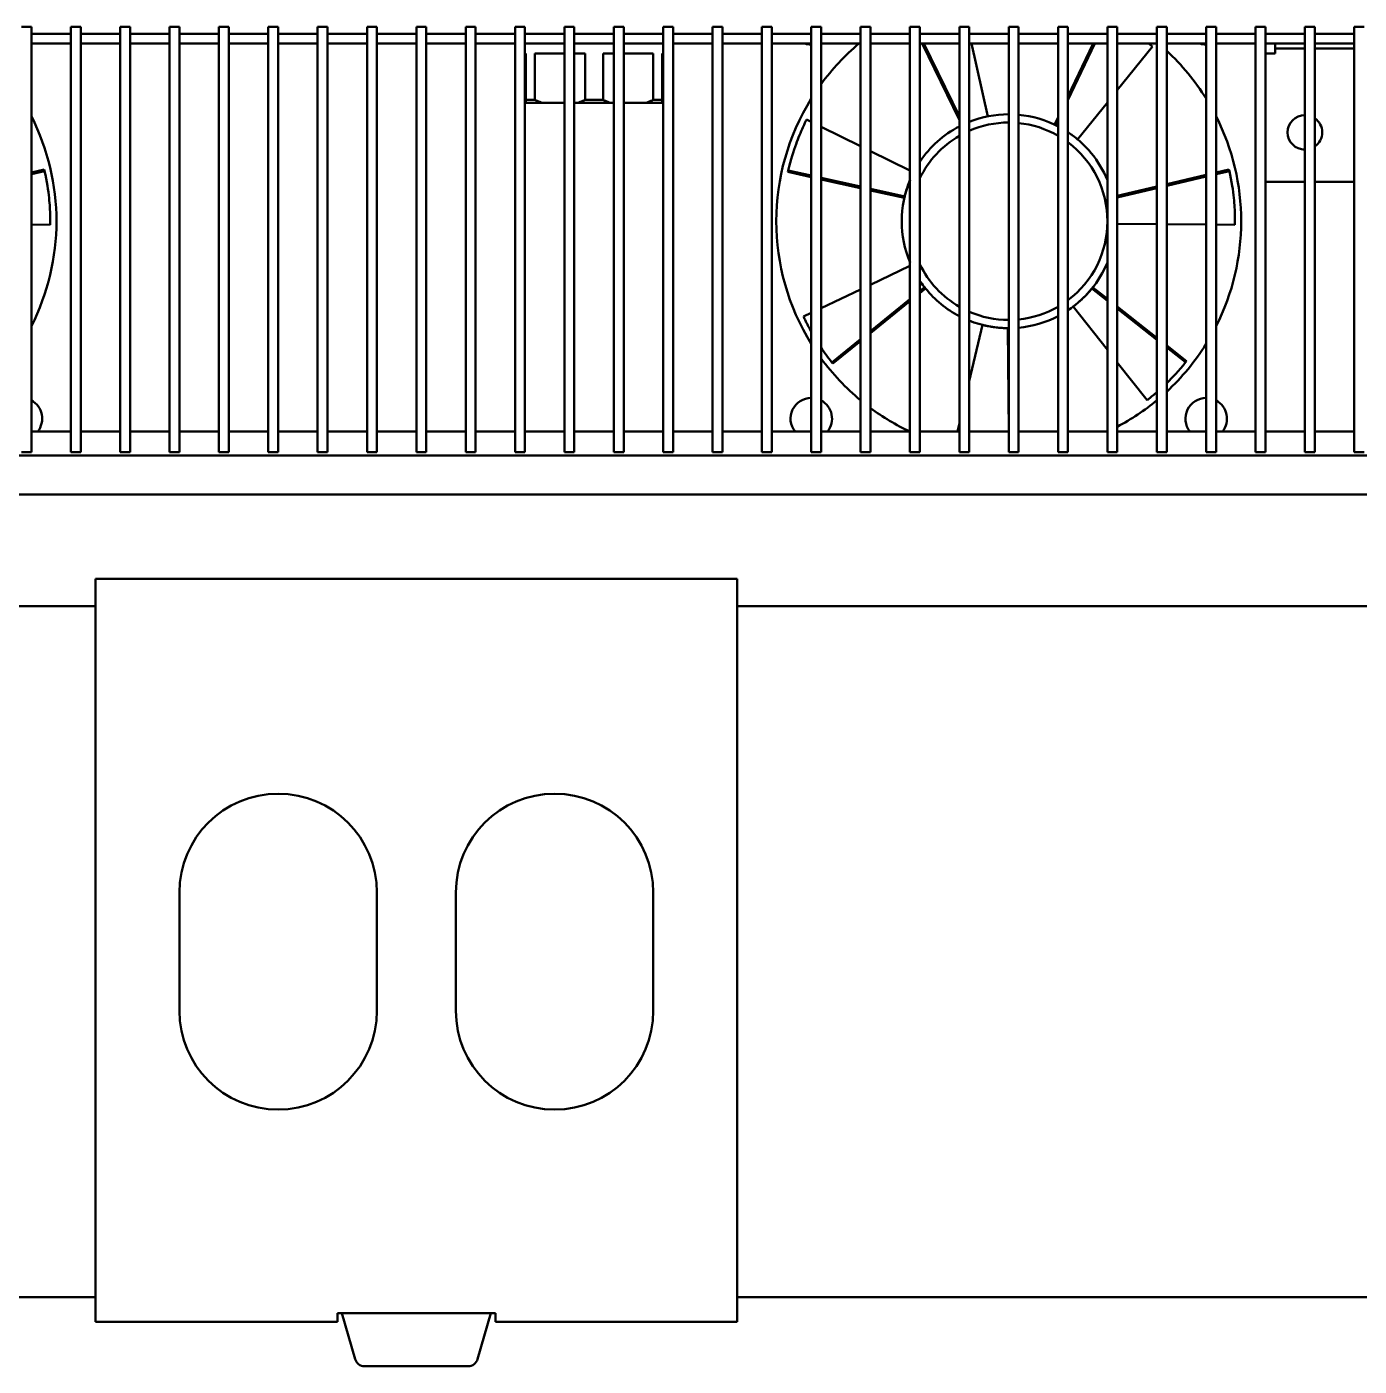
# Model space of a CAD drawing. Header units: millimetres. Extents: x 100 to 5488, y 100 to 4218.
# Drawn here: x 2049.6 to 2184.5, y 1412.2 to 1547.9 of the extents above; entities that cross this region are included whole.
import ezdxf

# ---------------------------------------------------------------- set-up
doc = ezdxf.new("R2010")
doc.units = ezdxf.units.MM
doc.header["$LTSCALE"] = 20
doc.layers.add('Visible (ANSI)', color=7, linetype='Continuous', lineweight=50)

msp = doc.modelspace()

# ---------------------------------------------------------------- linework, layer by layer
at = {"layer": 'Visible (ANSI)'}
for p, q in [((2049.033, 1547.867), (2050.033, 1547.867)), ((2050.033, 1547.867), (2050.033, 1547.633)), ((2050.033, 1510.379), (2050.033, 1547.633)), ((2054.033, 1547.167), (2050.033, 1547.167)), ((2054.033, 1547.633), (2054.033, 1547.867)), ((2054.033, 1547.867), (2055.033, 1547.867)), ((2054.033, 1547.633), (2054.033, 1510.379)), ((2055.033, 1547.867), (2055.033, 1547.633)), ((2055.033, 1510.379), (2055.033, 1547.633)), ((2059.033, 1547.167), (2055.033, 1547.167)), ((2059.033, 1547.633), (2059.033, 1547.867)), ((2059.033, 1547.867), (2060.033, 1547.867)), ((2059.033, 1547.633), (2059.033, 1510.379)), ((2060.033, 1547.867), (2060.033, 1547.633)), ((2060.033, 1510.379), (2060.033, 1547.633)), ((2064.033, 1547.167), (2060.033, 1547.167)), ((2064.033, 1547.633), (2064.033, 1547.867)), ((2064.033, 1547.867), (2065.033, 1547.867)), ((2064.033, 1547.633), (2064.033, 1510.379)), ((2065.033, 1547.867), (2065.033, 1547.633)), ((2065.033, 1510.379), (2065.033, 1547.633)), ((2069.033, 1547.167), (2065.033, 1547.167)), ((2069.033, 1547.633), (2069.033, 1547.867)), ((2069.033, 1547.867), (2070.033, 1547.867)), ((2069.033, 1547.633), (2069.033, 1510.379)), ((2070.033, 1547.867), (2070.033, 1547.633)), ((2070.033, 1510.379), (2070.033, 1547.633)), ((2074.033, 1547.167), (2070.033, 1547.167)), ((2074.033, 1547.633), (2074.033, 1547.867)), ((2074.033, 1547.867), (2075.033, 1547.867)), ((2074.033, 1547.633), (2074.033, 1510.379)), ((2075.033, 1547.867), (2075.033, 1547.633)), ((2075.033, 1510.379), (2075.033, 1547.633)), ((2079.033, 1547.167), (2075.033, 1547.167)), ((2079.033, 1547.633), (2079.033, 1547.867)), ((2079.033, 1547.867), (2080.033, 1547.867)), ((2079.033, 1547.633), (2079.033, 1510.379)), ((2080.033, 1547.867), (2080.033, 1547.633)), ((2080.033, 1510.379), (2080.033, 1547.633)), ((2084.033, 1547.167), (2080.033, 1547.167)), ((2084.033, 1547.633), (2084.033, 1547.867)), ((2084.033, 1547.867), (2085.033, 1547.867)), ((2084.033, 1547.633), (2084.033, 1510.379)), ((2085.033, 1547.867), (2085.033, 1547.633)), ((2085.033, 1510.379), (2085.033, 1547.633)), ((2089.033, 1547.167), (2085.033, 1547.167)), ((2089.033, 1547.633), (2089.033, 1547.867)), ((2089.033, 1547.867), (2090.033, 1547.867)), ((2089.033, 1547.633), (2089.033, 1510.379)), ((2090.033, 1547.867), (2090.033, 1547.633)), ((2090.033, 1510.379), (2090.033, 1547.633)), ((2094.033, 1547.167), (2090.033, 1547.167)), ((2094.033, 1547.633), (2094.033, 1547.867)), ((2094.033, 1547.867), (2095.033, 1547.867)), ((2094.033, 1547.633), (2094.033, 1510.379)), ((2095.033, 1547.867), (2095.033, 1547.633)), ((2095.033, 1510.379), (2095.033, 1547.633)), ((2099.033, 1547.167), (2095.033, 1547.167)), ((2099.033, 1547.633), (2099.033, 1547.867)), ((2099.033, 1547.867), (2100.033, 1547.867)), ((2099.033, 1547.633), (2099.033, 1510.379)), ((2100.033, 1547.867), (2100.033, 1547.633)), ((2100.033, 1510.379), (2100.033, 1547.633)), ((2104.033, 1547.167), (2100.033, 1547.167)), ((2104.033, 1547.633), (2104.033, 1547.867)), ((2104.033, 1547.867), (2105.033, 1547.867)), ((2104.033, 1547.633), (2104.033, 1510.379)), ((2105.033, 1547.867), (2105.033, 1547.633)), ((2105.033, 1510.379), (2105.033, 1547.633)), ((2109.033, 1547.167), (2105.033, 1547.167)), ((2109.033, 1547.633), (2109.033, 1547.867)), ((2109.033, 1547.867), (2110.033, 1547.867)), ((2109.033, 1547.633), (2109.033, 1510.379)), ((2110.033, 1547.867), (2110.033, 1547.633)), ((2110.033, 1510.379), (2110.033, 1547.633)), ((2114.033, 1547.167), (2110.033, 1547.167)), ((2114.033, 1547.633), (2114.033, 1547.867)), ((2114.033, 1547.867), (2115.033, 1547.867)), ((2114.033, 1547.633), (2114.033, 1510.379)), ((2115.033, 1547.867), (2115.033, 1547.633)), ((2115.033, 1510.379), (2115.033, 1547.633)), ((2119.033, 1547.167), (2115.033, 1547.167)), ((2119.033, 1547.633), (2119.033, 1547.867)), ((2119.033, 1547.867), (2120.033, 1547.867)), ((2119.033, 1547.633), (2119.033, 1510.379)), ((2120.033, 1547.867), (2120.033, 1547.633)), ((2120.033, 1510.379), (2120.033, 1547.633)), ((2124.033, 1547.167), (2120.033, 1547.167)), ((2124.033, 1547.633), (2124.033, 1547.867)), ((2124.033, 1547.867), (2125.033, 1547.867)), ((2124.033, 1547.633), (2124.033, 1510.379)), ((2125.033, 1547.867), (2125.033, 1547.633)), ((2125.033, 1510.379), (2125.033, 1547.633)), ((2129.033, 1547.167), (2125.033, 1547.167)), ((2129.033, 1547.633), (2129.033, 1547.867)), ((2129.033, 1547.867), (2130.033, 1547.867)), ((2129.033, 1547.633), (2129.033, 1510.379)), ((2130.033, 1547.867), (2130.033, 1547.633)), ((2130.033, 1510.379), (2130.033, 1547.633)), ((2134.033, 1547.167), (2130.033, 1547.167)), ((2134.033, 1547.633), (2134.033, 1547.867)), ((2134.033, 1547.867), (2135.033, 1547.867)), ((2134.033, 1547.633), (2134.033, 1510.379)), ((2135.033, 1547.867), (2135.033, 1547.633)), ((2135.033, 1510.379), (2135.033, 1547.633)), ((2139.033, 1547.167), (2135.033, 1547.167)), ((2139.033, 1547.633), (2139.033, 1547.867)), ((2139.033, 1547.867), (2140.033, 1547.867)), ((2139.033, 1547.633), (2139.033, 1510.379)), ((2140.033, 1547.867), (2140.033, 1547.633)), ((2140.033, 1510.379), (2140.033, 1547.633)), ((2144.033, 1547.167), (2140.033, 1547.167)), ((2144.033, 1547.633), (2144.033, 1547.867)), ((2144.033, 1547.867), (2145.033, 1547.867)), ((2144.033, 1547.633), (2144.033, 1510.379)), ((2145.033, 1547.867), (2145.033, 1547.633)), ((2145.033, 1510.379), (2145.033, 1547.633)), ((2149.033, 1547.167), (2145.033, 1547.167)), ((2149.033, 1547.633), (2149.033, 1547.867)), ((2149.033, 1547.867), (2150.033, 1547.867)), ((2149.033, 1547.633), (2149.033, 1510.379)), ((2150.033, 1547.867), (2150.033, 1547.633)), ((2150.033, 1510.379), (2150.033, 1547.633)), ((2154.033, 1547.167), (2150.033, 1547.167)), ((2154.033, 1547.633), (2154.033, 1547.867)), ((2154.033, 1547.867), (2155.033, 1547.867)), ((2154.033, 1547.633), (2154.033, 1510.379)), ((2155.033, 1547.867), (2155.033, 1547.633)), ((2155.033, 1510.379), (2155.033, 1547.633)), ((2159.033, 1547.167), (2155.033, 1547.167)), ((2159.033, 1547.633), (2159.033, 1547.867)), ((2159.033, 1547.867), (2160.033, 1547.867)), ((2159.033, 1547.633), (2159.033, 1510.379)), ((2160.033, 1547.867), (2160.033, 1547.633)), ((2160.033, 1510.379), (2160.033, 1547.633)), ((2164.033, 1547.167), (2160.033, 1547.167)), ((2164.033, 1547.633), (2164.033, 1547.867)), ((2164.033, 1547.867), (2165.033, 1547.867)), ((2164.033, 1547.633), (2164.033, 1510.379)), ((2165.033, 1547.867), (2165.033, 1547.633)), ((2165.033, 1510.379), (2165.033, 1547.633)), ((2169.033, 1547.167), (2165.033, 1547.167)), ((2169.033, 1547.633), (2169.033, 1547.867)), ((2169.033, 1547.867), (2170.033, 1547.867)), ((2169.033, 1547.633), (2169.033, 1510.379)), ((2170.033, 1547.867), (2170.033, 1547.633)), ((2170.033, 1510.379), (2170.033, 1547.633)), ((2174.033, 1547.167), (2170.033, 1547.167)), ((2174.033, 1547.633), (2174.033, 1547.867)), ((2174.033, 1547.867), (2175.033, 1547.867)), ((2174.033, 1547.633), (2174.033, 1510.379)), ((2175.033, 1547.867), (2175.033, 1547.633)), ((2175.033, 1510.379), (2175.033, 1547.633)), ((2179.033, 1547.167), (2175.033, 1547.167)), ((2179.033, 1547.633), (2179.033, 1547.867)), ((2179.033, 1547.867), (2180.033, 1547.867)), ((2179.033, 1547.633), (2179.033, 1510.379)), ((2180.033, 1547.867), (2180.033, 1547.633)), ((2180.033, 1510.379), (2180.033, 1547.633)), ((2184.033, 1547.167), (2180.033, 1547.167)), ((2184.033, 1547.633), (2184.033, 1547.867)), ((2184.033, 1547.867), (2185.033, 1547.867)), ((2184.033, 1547.633), (2184.033, 1510.379)), ((2054.033, 1546.167), (2050.033, 1546.167)), ((2059.033, 1546.167), (2055.033, 1546.167)), ((2064.033, 1546.167), (2060.033, 1546.167)), ((2069.033, 1546.167), (2065.033, 1546.167)), ((2074.033, 1546.167), (2070.033, 1546.167)), ((2079.033, 1546.167), (2075.033, 1546.167)), ((2084.033, 1546.167), (2080.033, 1546.167)), ((2089.033, 1546.167), (2085.033, 1546.167)), ((2094.033, 1546.167), (2090.033, 1546.167)), ((2099.033, 1546.167), (2095.033, 1546.167)), ((2104.033, 1546.167), (2100.033, 1546.167)), ((2109.033, 1546.167), (2105.033, 1546.167)), ((2114.033, 1546.167), (2110.033, 1546.167)), ((2119.033, 1546.167), (2115.033, 1546.167)), ((2124.033, 1546.167), (2120.033, 1546.167)), ((2129.033, 1546.167), (2125.033, 1546.167)), ((2134.033, 1546.167), (2130.033, 1546.167)), ((2139.033, 1546.167), (2135.033, 1546.167)), ((2144.033, 1546.167), (2140.033, 1546.167)), ((2140.25, 1546.167), (2144.033, 1538.413)), ((2144.033, 1538.774), (2140.426, 1546.167)), ((2149.033, 1546.167), (2145.033, 1546.167)), ((2145.277, 1546.167), (2146.904, 1538.789)), ((2154.033, 1546.167), (2150.033, 1546.167)), ((2159.033, 1546.167), (2155.033, 1546.167)), ((2155.033, 1540.441), (2157.751, 1546.167)), ((2157.576, 1546.167), (2155.033, 1540.81)), ((2164.033, 1546.167), (2160.033, 1546.167)), ((2163.606, 1545.855), (2160.033, 1541.438)), ((2163.374, 1546.043), (2163.383, 1546.036)), ((2163.375, 1546.043), (2163.384, 1546.036)), ((2169.033, 1546.167), (2165.033, 1546.167)), ((2174.033, 1546.167), (2170.033, 1546.167)), ((2179.033, 1546.167), (2175.033, 1546.167)), ((2176.033, 1545.667), (2176.033, 1546.167)), ((2176.033, 1545.167), (2176.033, 1545.667)), ((2178.033, 1545.667), (2176.033, 1545.667)), ((2179.033, 1545.667), (2178.033, 1545.667)), ((2184.033, 1546.167), (2180.033, 1546.167)), ((2184.033, 1545.667), (2180.033, 1545.667)), ((2100.133, 1545.167), (2100.033, 1545.167)), ((2100.133, 1540.467), (2100.133, 1545.167)), ((2101.038, 1545.167), (2101.038, 1540.467)), ((2104.033, 1545.167), (2101.038, 1545.167)), ((2106.129, 1545.167), (2105.033, 1545.167)), ((2106.129, 1540.467), (2106.129, 1545.167)), ((2107.938, 1545.167), (2107.938, 1540.467)), ((2109.033, 1545.167), (2107.938, 1545.167)), ((2113.029, 1545.167), (2110.033, 1545.167)), ((2113.029, 1540.467), (2113.029, 1545.167)), ((2113.933, 1545.167), (2113.933, 1540.467)), ((2114.033, 1545.167), (2113.933, 1545.167)), ((2176.033, 1545.167), (2175.033, 1545.167)), ((2100.133, 1540.467), (2100.133, 1540.167)), ((2101.038, 1540.467), (2100.133, 1540.467)), ((2107.938, 1540.467), (2106.129, 1540.467)), ((2113.933, 1540.467), (2113.029, 1540.467)), ((2159.033, 1540.201), (2156.008, 1536.46)), ((2101.802, 1540.167), (2100.133, 1540.167)), ((2101.802, 1540.167), (2104.033, 1540.167)), ((2105.033, 1540.167), (2105.365, 1540.167)), ((2108.702, 1540.167), (2105.365, 1540.167)), ((2108.702, 1540.167), (2109.033, 1540.167)), ((2110.033, 1540.167), (2112.265, 1540.167)), ((2113.933, 1540.167), (2112.265, 1540.167)), ((2128.424, 1538.191), (2128.429, 1538.202)), ((2128.425, 1538.192), (2128.43, 1538.202)), ((2128.556, 1538.459), (2129.033, 1538.224)), ((2130.033, 1537.733), (2134.033, 1535.768)), ((2154.033, 1538.703), (2153.678, 1537.954)), ((2153.678, 1537.954), (2153.821, 1537.886)), ((2153.821, 1537.886), (2154.033, 1538.334)), ((2135.033, 1535.277), (2139.033, 1533.312)), ((2051.343, 1533.405), (2050.033, 1533.097)), ((2050.033, 1532.935), (2051.38, 1533.251)), ((2051.38, 1533.251), (2051.343, 1533.405)), ((2126.702, 1533.316), (2126.668, 1533.162)), ((2126.668, 1533.162), (2129.033, 1532.633)), ((2129.033, 1532.796), (2126.702, 1533.316)), ((2134.033, 1531.679), (2130.033, 1532.572)), ((2130.033, 1532.41), (2134.033, 1531.517)), ((2169.033, 1532.863), (2165.033, 1531.924)), ((2165.033, 1531.761), (2169.033, 1532.7)), ((2171.343, 1533.405), (2170.033, 1533.097)), ((2170.033, 1532.935), (2171.38, 1533.251)), ((2171.38, 1533.251), (2171.343, 1533.405)), ((2179.033, 1532.167), (2175.033, 1532.167)), ((2184.033, 1532.167), (2180.033, 1532.167)), ((2138.495, 1530.683), (2135.033, 1531.456)), ((2135.033, 1531.294), (2138.46, 1530.528)), ((2164.033, 1531.689), (2160.033, 1530.75)), ((2160.033, 1530.587), (2164.033, 1531.526)), ((2138.46, 1530.528), (2138.495, 1530.683)), ((2051.951, 1528.112), (2051.951, 1528.101)), ((2051.951, 1528.111), (2051.951, 1528.1)), ((2171.951, 1528.112), (2171.951, 1528.101)), ((2171.951, 1528.111), (2171.951, 1528.1)), ((2051.948, 1527.814), (2050.033, 1527.826)), ((2164.033, 1527.864), (2160.033, 1527.889)), ((2169.033, 1527.832), (2165.033, 1527.858)), ((2171.948, 1527.814), (2170.033, 1527.826)), ((2135.033, 1521.739), (2139.033, 1523.642)), ((2130.033, 1519.361), (2134.033, 1521.263)), ((2140.516, 1521.471), (2140.033, 1521.08)), ((2140.033, 1520.876), (2140.616, 1521.348)), ((2140.616, 1521.348), (2140.516, 1521.471)), ((2157.548, 1521.47), (2157.45, 1521.345)), ((2157.45, 1521.345), (2159.033, 1520.1)), ((2159.033, 1520.301), (2157.548, 1521.47)), ((2139.033, 1520.27), (2135.033, 1517.029)), ((2135.033, 1516.826), (2139.033, 1520.066)), ((2128.249, 1518.512), (2129.033, 1518.885)), ((2159.033, 1515.14), (2155.575, 1519.529)), ((2164.033, 1516.368), (2160.033, 1519.515)), ((2160.033, 1519.313), (2164.033, 1516.167)), ((2128.376, 1518.244), (2128.371, 1518.253)), ((2128.376, 1518.242), (2128.371, 1518.253)), ((2145.033, 1511.978), (2146.364, 1517.666)), ((2149.033, 1517.334), (2148.953, 1517.333)), ((2148.953, 1517.333), (2149.028, 1506.862)), ((2134.033, 1516.219), (2131.127, 1513.865)), ((2131.227, 1513.742), (2134.033, 1516.015)), ((2167.046, 1513.999), (2165.033, 1515.582)), ((2165.033, 1515.38), (2166.948, 1513.875)), ((2131.127, 1513.865), (2131.227, 1513.742)), ((2163.053, 1510.038), (2160.033, 1513.871)), ((2166.948, 1513.875), (2167.046, 1513.999)), ((2050.033, 1510.379), (2050.033, 1504.792)), ((2054.033, 1504.792), (2054.033, 1510.379)), ((2055.033, 1510.379), (2055.033, 1504.792)), ((2059.033, 1504.792), (2059.033, 1510.379)), ((2060.033, 1510.379), (2060.033, 1504.792)), ((2064.033, 1504.792), (2064.033, 1510.379)), ((2065.033, 1510.379), (2065.033, 1504.792)), ((2069.033, 1504.792), (2069.033, 1510.379)), ((2070.033, 1510.379), (2070.033, 1504.792)), ((2074.033, 1504.792), (2074.033, 1510.379)), ((2075.033, 1510.379), (2075.033, 1504.792)), ((2079.033, 1504.792), (2079.033, 1510.379)), ((2080.033, 1510.379), (2080.033, 1504.792)), ((2084.033, 1504.792), (2084.033, 1510.379)), ((2085.033, 1510.379), (2085.033, 1504.792)), ((2089.033, 1504.792), (2089.033, 1510.379)), ((2090.033, 1510.379), (2090.033, 1504.792)), ((2094.033, 1504.792), (2094.033, 1510.379)), ((2095.033, 1510.379), (2095.033, 1504.792)), ((2099.033, 1504.792), (2099.033, 1510.379)), ((2100.033, 1510.379), (2100.033, 1504.792)), ((2104.033, 1504.792), (2104.033, 1510.379)), ((2105.033, 1510.379), (2105.033, 1504.792)), ((2109.033, 1504.792), (2109.033, 1510.379)), ((2110.033, 1510.379), (2110.033, 1504.792)), ((2114.033, 1504.792), (2114.033, 1510.379)), ((2115.033, 1510.379), (2115.033, 1504.792)), ((2119.033, 1504.792), (2119.033, 1510.379)), ((2120.033, 1510.379), (2120.033, 1504.792)), ((2124.033, 1504.792), (2124.033, 1510.379)), ((2125.033, 1510.379), (2125.033, 1504.792)), ((2129.033, 1504.792), (2129.033, 1510.379)), ((2130.033, 1510.379), (2130.033, 1504.792)), ((2134.033, 1504.792), (2134.033, 1510.379)), ((2135.033, 1510.379), (2135.033, 1504.792)), ((2139.033, 1504.792), (2139.033, 1510.379)), ((2140.033, 1510.379), (2140.033, 1504.792)), ((2144.033, 1504.792), (2144.033, 1510.379)), ((2145.033, 1510.379), (2145.033, 1504.792)), ((2149.033, 1504.792), (2149.033, 1510.379)), ((2150.033, 1510.379), (2150.033, 1504.792)), ((2154.033, 1504.792), (2154.033, 1510.379)), ((2155.033, 1510.379), (2155.033, 1504.792)), ((2159.033, 1504.792), (2159.033, 1510.379)), ((2160.033, 1510.379), (2160.033, 1504.792)), ((2164.033, 1504.792), (2164.033, 1510.379)), ((2165.033, 1510.379), (2165.033, 1504.792)), ((2169.033, 1504.792), (2169.033, 1510.379)), ((2170.033, 1510.379), (2170.033, 1504.792)), ((2174.033, 1504.792), (2174.033, 1510.379)), ((2175.033, 1510.379), (2175.033, 1504.792)), ((2179.033, 1504.792), (2179.033, 1510.379)), ((2180.033, 1510.379), (2180.033, 1504.792)), ((2184.033, 1504.792), (2184.033, 1510.379)), ((2163.288, 1510.223), (2163.279, 1510.215)), ((2163.287, 1510.222), (2163.279, 1510.215)), ((2143.837, 1506.862), (2144.033, 1507.702)), ((2054.033, 1506.862), (2050.033, 1506.862)), ((2059.033, 1506.862), (2055.033, 1506.862)), ((2064.033, 1506.862), (2060.033, 1506.862)), ((2069.033, 1506.862), (2065.033, 1506.862)), ((2074.033, 1506.862), (2070.033, 1506.862)), ((2079.033, 1506.862), (2075.033, 1506.862)), ((2084.033, 1506.862), (2080.033, 1506.862)), ((2089.033, 1506.862), (2085.033, 1506.862)), ((2094.033, 1506.862), (2090.033, 1506.862)), ((2099.033, 1506.862), (2095.033, 1506.862)), ((2104.033, 1506.862), (2100.033, 1506.862)), ((2109.033, 1506.862), (2105.033, 1506.862)), ((2114.033, 1506.862), (2110.033, 1506.862)), ((2119.033, 1506.862), (2115.033, 1506.862)), ((2124.033, 1506.862), (2120.033, 1506.862)), ((2129.033, 1506.862), (2125.033, 1506.862)), ((2134.033, 1506.862), (2130.033, 1506.862)), ((2139.033, 1506.862), (2135.033, 1506.862)), ((2144.033, 1506.862), (2140.033, 1506.862)), ((2149.033, 1506.862), (2145.033, 1506.862)), ((2154.033, 1506.862), (2150.033, 1506.862)), ((2159.033, 1506.862), (2155.033, 1506.862)), ((2164.033, 1506.862), (2160.033, 1506.862)), ((2169.033, 1506.862), (2165.033, 1506.862)), ((2174.033, 1506.862), (2170.033, 1506.862)), ((2179.033, 1506.862), (2175.033, 1506.862)), ((2184.033, 1506.862), (2180.033, 1506.862)), ((1613.333, 1504.417), (2564.733, 1504.417)), ((2049.033, 1504.786), (2050.033, 1504.786)), ((2050.033, 1504.792), (2050.033, 1504.786)), ((2054.033, 1504.786), (2054.033, 1504.792)), ((2054.033, 1504.786), (2055.033, 1504.786)), ((2055.033, 1504.792), (2055.033, 1504.786)), ((2059.033, 1504.786), (2059.033, 1504.792)), ((2059.033, 1504.786), (2060.033, 1504.786)), ((2060.033, 1504.792), (2060.033, 1504.786)), ((2064.033, 1504.786), (2064.033, 1504.792)), ((2064.033, 1504.786), (2065.033, 1504.786)), ((2065.033, 1504.792), (2065.033, 1504.786)), ((2069.033, 1504.786), (2069.033, 1504.792)), ((2069.033, 1504.786), (2070.033, 1504.786)), ((2070.033, 1504.792), (2070.033, 1504.786)), ((2074.033, 1504.786), (2074.033, 1504.792)), ((2074.033, 1504.786), (2075.033, 1504.786)), ((2075.033, 1504.792), (2075.033, 1504.786)), ((2079.033, 1504.786), (2079.033, 1504.792)), ((2079.033, 1504.786), (2080.033, 1504.786)), ((2080.033, 1504.792), (2080.033, 1504.786)), ((2084.033, 1504.786), (2084.033, 1504.792)), ((2084.033, 1504.786), (2085.033, 1504.786)), ((2085.033, 1504.792), (2085.033, 1504.786)), ((2089.033, 1504.786), (2089.033, 1504.792)), ((2089.033, 1504.786), (2090.033, 1504.786)), ((2090.033, 1504.792), (2090.033, 1504.786)), ((2094.033, 1504.786), (2094.033, 1504.792)), ((2094.033, 1504.786), (2095.033, 1504.786)), ((2095.033, 1504.792), (2095.033, 1504.786)), ((2099.033, 1504.786), (2099.033, 1504.792)), ((2099.033, 1504.786), (2100.033, 1504.786)), ((2100.033, 1504.792), (2100.033, 1504.786)), ((2104.033, 1504.786), (2104.033, 1504.792)), ((2104.033, 1504.786), (2105.033, 1504.786)), ((2105.033, 1504.792), (2105.033, 1504.786)), ((2109.033, 1504.786), (2109.033, 1504.792)), ((2109.033, 1504.786), (2110.033, 1504.786)), ((2110.033, 1504.792), (2110.033, 1504.786)), ((2114.033, 1504.786), (2114.033, 1504.792)), ((2114.033, 1504.786), (2115.033, 1504.786)), ((2115.033, 1504.792), (2115.033, 1504.786)), ((2119.033, 1504.786), (2119.033, 1504.792)), ((2119.033, 1504.786), (2120.033, 1504.786)), ((2120.033, 1504.792), (2120.033, 1504.786)), ((2124.033, 1504.786), (2124.033, 1504.792)), ((2124.033, 1504.786), (2125.033, 1504.786)), ((2125.033, 1504.792), (2125.033, 1504.786)), ((2129.033, 1504.786), (2129.033, 1504.792)), ((2129.033, 1504.786), (2130.033, 1504.786)), ((2130.033, 1504.792), (2130.033, 1504.786)), ((2134.033, 1504.786), (2134.033, 1504.792)), ((2134.033, 1504.786), (2135.033, 1504.786)), ((2135.033, 1504.792), (2135.033, 1504.786)), ((2139.033, 1504.786), (2139.033, 1504.792)), ((2139.033, 1504.786), (2140.033, 1504.786)), ((2140.033, 1504.792), (2140.033, 1504.786)), ((2144.033, 1504.786), (2144.033, 1504.792)), ((2144.033, 1504.786), (2145.033, 1504.786)), ((2145.033, 1504.792), (2145.033, 1504.786)), ((2149.033, 1504.786), (2149.033, 1504.792)), ((2149.033, 1504.786), (2150.033, 1504.786)), ((2150.033, 1504.792), (2150.033, 1504.786)), ((2154.033, 1504.786), (2154.033, 1504.792)), ((2154.033, 1504.786), (2155.033, 1504.786)), ((2155.033, 1504.792), (2155.033, 1504.786)), ((2159.033, 1504.786), (2159.033, 1504.792)), ((2159.033, 1504.786), (2160.033, 1504.786)), ((2160.033, 1504.792), (2160.033, 1504.786)), ((2164.033, 1504.786), (2164.033, 1504.792)), ((2164.033, 1504.786), (2165.033, 1504.786)), ((2165.033, 1504.792), (2165.033, 1504.786)), ((2169.033, 1504.786), (2169.033, 1504.792)), ((2169.033, 1504.786), (2170.033, 1504.786)), ((2170.033, 1504.792), (2170.033, 1504.786)), ((2174.033, 1504.786), (2174.033, 1504.792)), ((2174.033, 1504.786), (2175.033, 1504.786)), ((2175.033, 1504.792), (2175.033, 1504.786)), ((2179.033, 1504.786), (2179.033, 1504.792)), ((2179.033, 1504.786), (2180.033, 1504.786)), ((2180.033, 1504.792), (2180.033, 1504.786)), ((2184.033, 1504.786), (2184.033, 1504.792)), ((2184.033, 1504.786), (2185.033, 1504.786)), ((2565.033, 1500.467), (1613.033, 1500.467)), ((2056.533, 1491.219), (2056.533, 1491.952)), ((2056.533, 1491.952), (2121.533, 1491.952)), ((2121.533, 1491.952), (2121.533, 1491.219)), ((2056.533, 1491.219), (2056.533, 1477.077)), ((2121.533, 1477.077), (2121.533, 1491.219)), ((1784.034, 1489.167), (2056.533, 1489.167)), ((2121.533, 1489.167), (2394.033, 1489.167)), ((2056.533, 1475.309), (2056.533, 1477.077)), ((2121.533, 1477.077), (2121.533, 1475.309)), ((2056.533, 1475.309), (2056.533, 1433.309)), ((2121.533, 1433.309), (2121.533, 1475.309)), ((2065.033, 1448.167), (2065.033, 1460.167)), ((2085.033, 1460.167), (2085.033, 1448.167)), ((2093.033, 1448.167), (2093.033, 1460.167)), ((2113.033, 1460.167), (2113.033, 1448.167)), ((2056.533, 1431.542), (2056.533, 1433.309)), ((2121.533, 1433.309), (2121.533, 1431.542)), ((2056.533, 1431.542), (2056.533, 1417.4)), ((2121.533, 1417.4), (2121.533, 1431.542)), ((2056.533, 1419.167), (1784.034, 1419.167)), ((2394.033, 1419.167), (2121.533, 1419.167)), ((2056.533, 1416.667), (2056.533, 1417.4)), ((2097.033, 1417.541), (2081.033, 1417.541)), ((2081.033, 1417.541), (2081.033, 1417.4)), ((2081.033, 1417.4), (2081.033, 1416.667)), ((2082.826, 1412.893), (2081.498, 1417.541)), ((2095.241, 1412.893), (2096.569, 1417.541)), ((2097.033, 1417.541), (2097.033, 1417.4)), ((2097.033, 1416.667), (2097.033, 1417.4)), ((2121.533, 1417.4), (2121.533, 1416.667)), ((2081.033, 1416.667), (2056.533, 1416.667)), ((2121.533, 1416.667), (2097.033, 1416.667)), ((2094.279, 1412.167), (2083.788, 1412.167))]:
    msp.add_line(p, q, dxfattribs=at)
for centre, radius, start, end in [((2129.033, 1548.167), 2.1, 252.24721, 270), ((2149.033, 1528.167), 23.542, 130.12842, 143.81158), ((2169.033, 1548.167), 2.1, 252.24721, 270), ((2149.033, 1528.167), 23.542, 31.83642, 47.18401), ((2149.033, 1528.167), 23.542, 148.16358, 211.83642), ((2149.033, 1528.167), 10.833, 90, 111.66818), ((2149.033, 1528.167), 10.833, 62.51357, 84.70362), ((2179.033, 1537.167), 1.75, 90, 270), ((2029.033, 1528.167), 23.542, 333.13014, 26.86986), ((2149.033, 1528.167), 10.833, 117.48643, 146.17784), ((2149.033, 1528.167), 10, 90, 113.57818), ((2149.033, 1528.167), 10, 60, 84.26083), ((2149.033, 1528.167), 23.542, 333.13014, 26.86986), ((2179.033, 1537.167), 1.75, 304.8499, 55.1501), ((2149.033, 1528.167), 10, 120, 154.15807), ((2149.033, 1528.167), 10.833, 22.61986, 56.36872), ((2149.033, 1528.167), 10, 306.8699, 53.1301), ((2149.033, 1528.167), 10.833, 157.38014, 202.61986), ((2149.033, 1528.167), 10.833, 303.63128, 337.38014), ((2149.033, 1528.167), 10, 205.84193, 240), ((2149.033, 1528.167), 10.833, 213.82216, 217.56756), ((2149.033, 1528.167), 10.833, 219.01182, 242.51357), ((2149.033, 1528.167), 10, 246.42182, 270), ((2149.033, 1528.167), 10, 275.73917, 300), ((2149.033, 1528.167), 10.833, 275.29638, 297.48643), ((2149.033, 1528.167), 10.833, 248.33182, 270), ((2149.033, 1528.167), 23.542, 312.81599, 328.16358), ((2149.033, 1528.167), 23.542, 216.18842, 230.41902), ((2049.033, 1508.167), 2.1, 321.56992, 61.56311), ((2129.033, 1508.167), 2.1, 90, 218.43008), ((2129.033, 1508.167), 2.1, 321.56992, 61.56311), ((2149.033, 1528.167), 23.542, 233.50945, 244.82366), ((2149.033, 1528.167), 23.542, 297.85637, 309.58098), ((2169.033, 1508.167), 2.1, 90, 218.43008), ((2169.033, 1508.167), 2.1, 321.56992, 61.56311), ((2075.033, 1460.167), 10, 0, 180), ((2103.033, 1460.167), 10, 0, 180), ((2075.033, 1448.167), 10, 180, 0), ((2103.033, 1448.167), 10, 180, 0), ((2083.788, 1413.167), 1, 195.9454, 270), ((2094.279, 1413.167), 1, 270, 344.0546)]:
    msp.add_arc(centre, radius, start, end, dxfattribs=at)
for points, knots in [([(2163.219, 1546.168), (2163.371, 1546.048), (2163.456, 1545.978), (2163.572, 1545.883), (2163.606, 1545.855), (2163.606, 1545.855)], [-0.41334226, -0.41334226, -0.41334226, -0.41334226, -0.30104984, -0.30104984, -0.16460842, -0.16460842, -0.16460842, -0.16460842]), ([(2101.802, 1540.167), (2101.713, 1540.197), (2101.625, 1540.228), (2101.539, 1540.26), (2101.453, 1540.292), (2101.369, 1540.325), (2101.285, 1540.36), (2101.201, 1540.395), (2101.119, 1540.43), (2101.038, 1540.467)], [0, 0, 0, 0, 0.3333333, 0.3333333, 0.3333333, 0.6666667, 0.6666667, 0.6666667, 1, 1, 1, 1]), ([(2108.702, 1540.167), (2108.613, 1540.197), (2108.525, 1540.228), (2108.439, 1540.26), (2108.353, 1540.292), (2108.269, 1540.325), (2108.185, 1540.36), (2108.101, 1540.395), (2108.019, 1540.43), (2107.938, 1540.467)], [0, 0, 0, 0, 0.3333333, 0.3333333, 0.3333333, 0.6666667, 0.6666667, 0.6666667, 1, 1, 1, 1]), ([(2113.933, 1540.167), (2113.933, 1540.197), (2113.933, 1540.228), (2113.933, 1540.26), (2113.933, 1540.292), (2113.933, 1540.325), (2113.933, 1540.36), (2113.933, 1540.395), (2113.933, 1540.43), (2113.933, 1540.467)], [0, 0, 0, 0, 0.3333333, 0.3333333, 0.3333333, 0.6666667, 0.6666667, 0.6666667, 1, 1, 1, 1]), ([(2126.702, 1533.316), (2126.95, 1534.39), (2127.232, 1535.272), (2127.711, 1536.593), (2127.967, 1537.206), (2128.368, 1538.086), (2128.455, 1538.255), (2128.536, 1538.418), (2128.556, 1538.459), (2128.556, 1538.459)], [-0.84200199, -0.84200199, -0.84200199, -0.84200199, -0.63531392, -0.63531392, -0.46010232, -0.46010232, -0.30242327, -0.30242327, -0.16409281, -0.16409281, -0.16409281, -0.16409281]), ([(2155.033, 1537.189), (2155.061, 1537.171), (2155.088, 1537.153), (2155.467, 1536.896), (2155.688, 1536.72), (2155.915, 1536.538), (2156.008, 1536.46), (2156.008, 1536.46), (2156.008, 1536.46), (2156.007, 1536.46)], [0.2360128, 0.2360128, 0.2360128, 0.2360128, 0.25486098, 0.25486098, 0.50685666, 0.50685666, 0.67513336, 0.67513336, 0.67889837, 0.67889837, 0.67889837, 0.67889837]), ([(2155.833, 1536.601), (2155.837, 1536.598), (2155.845, 1536.591), (2155.846, 1536.59), (2155.846, 1536.59), (2155.846, 1536.59)], [0, 0, 0, 0, 0.073079111, 0.073079111, 0.074042245, 0.074042245, 0.074042245, 0.074042245]), ([(2156.007, 1536.46), (2155.988, 1536.476), (2155.968, 1536.492), (2155.94, 1536.514), (2155.93, 1536.522), (2155.913, 1536.536), (2155.905, 1536.543), (2155.892, 1536.553), (2155.886, 1536.558), (2155.871, 1536.57), (2155.864, 1536.576), (2155.851, 1536.587), (2155.845, 1536.591), (2155.838, 1536.597), (2155.836, 1536.599), (2155.834, 1536.601), (2155.833, 1536.601), (2155.833, 1536.601), (2155.833, 1536.601), (2155.833, 1536.601), (2155.833, 1536.601), (2155.833, 1536.601)], [0, 0, 0, 0, 0.007706797, 0.007706797, 0.012223609, 0.012223609, 0.017125714, 0.017125714, 0.022631299, 0.022631299, 0.033575367, 0.033575367, 0.041769647, 0.041769647, 0.044842495, 0.044842495, 0.045130574, 0.045130574, 0.045346633, 0.045346633, 0.045358597, 0.045358597, 0.045358597, 0.045358597]), ([(2051.38, 1533.251), (2051.622, 1532.185), (2051.751, 1531.276), (2051.895, 1529.886), (2051.932, 1529.226), (2051.955, 1528.259), (2051.951, 1528.056), (2051.949, 1527.862), (2051.948, 1527.814), (2051.948, 1527.814)], [-0.87486875, -0.87486875, -0.87486875, -0.87486875, -0.65677022, -0.65677022, -0.47108116, -0.47108116, -0.30449323, -0.30449323, -0.16328022, -0.16328022, -0.16328022, -0.16328022]), ([(2138.495, 1530.683), (2138.623, 1531.22), (2138.785, 1531.709), (2138.973, 1532.192), (2139.004, 1532.268), (2139.033, 1532.338)], [0.000001, 0.000001, 0.000001, 0.000001, 0.25497143, 0.25497143, 0.30686024, 0.30686024, 0.30686024, 0.30686024]), ([(2171.38, 1533.251), (2171.622, 1532.185), (2171.751, 1531.276), (2171.895, 1529.886), (2171.932, 1529.226), (2171.955, 1528.259), (2171.951, 1528.056), (2171.949, 1527.862), (2171.948, 1527.814), (2171.948, 1527.814)], [-0.87486875, -0.87486875, -0.87486875, -0.87486875, -0.65677022, -0.65677022, -0.47108116, -0.47108116, -0.30449323, -0.30449323, -0.16328022, -0.16328022, -0.16328022, -0.16328022]), ([(2140.516, 1521.471), (2140.504, 1521.486), (2140.493, 1521.501), (2140.469, 1521.531), (2140.457, 1521.546), (2140.446, 1521.562)], [0.000009544, 0.000009544, 0.000009544, 0.000009544, 0.008790095, 0.008790095, 0.017727069, 0.017727069, 0.017727069, 0.017727069]), ([(2140.446, 1521.562), (2140.473, 1521.526), (2140.501, 1521.491), (2140.558, 1521.42), (2140.587, 1521.384), (2140.616, 1521.348)], [-0.027260923, -0.027260923, -0.027260923, -0.027260923, -0.013841096, -0.013841096, -0.000001, -0.000001, -0.000001, -0.000001]), ([(2157.45, 1521.345), (2157.103, 1520.916), (2156.746, 1520.546), (2156.12, 1519.96), (2155.899, 1519.783), (2155.671, 1519.603), (2155.575, 1519.529), (2155.575, 1519.529), (2155.575, 1519.529), (2155.575, 1519.529)], [0.000001, 0.000001, 0.000001, 0.000001, 0.25482891, 0.25482891, 0.50678915, 0.50678915, 0.67512864, 0.67512864, 0.67891933, 0.67891933, 0.67891933, 0.67891933]), ([(2129.033, 1516.978), (2128.753, 1517.476), (2128.595, 1517.797), (2128.379, 1518.235), (2128.305, 1518.391), (2128.256, 1518.496), (2128.249, 1518.512), (2128.249, 1518.512)], [-0.73509512, -0.73509512, -0.73509512, -0.73509512, -0.51533377, -0.51533377, -0.28246317, -0.28246317, -0.1835826, -0.1835826, -0.1835826, -0.1835826]), ([(2155.575, 1519.529), (2155.595, 1519.545), (2155.615, 1519.561), (2155.643, 1519.583), (2155.653, 1519.591), (2155.671, 1519.605), (2155.678, 1519.611), (2155.692, 1519.621), (2155.697, 1519.626), (2155.712, 1519.638), (2155.72, 1519.644), (2155.733, 1519.654), (2155.739, 1519.658), (2155.746, 1519.664), (2155.748, 1519.666), (2155.75, 1519.668), (2155.751, 1519.668), (2155.751, 1519.668), (2155.751, 1519.668), (2155.751, 1519.668), (2155.751, 1519.668), (2155.751, 1519.668)], [0, 0, 0, 0, 0.007706797, 0.007706797, 0.012223609, 0.012223609, 0.017125714, 0.017125714, 0.022631299, 0.022631299, 0.033575367, 0.033575367, 0.041769647, 0.041769647, 0.044842495, 0.044842495, 0.045130574, 0.045130574, 0.045346633, 0.045346633, 0.045358597, 0.045358597, 0.045358597, 0.045358597]), ([(2155.751, 1519.668), (2155.747, 1519.665), (2155.739, 1519.659), (2155.738, 1519.658), (2155.738, 1519.658), (2155.738, 1519.658)], [0, 0, 0, 0, 0.073079111, 0.073079111, 0.074042246, 0.074042246, 0.074042246, 0.074042246]), ([(2148.953, 1517.333), (2147.975, 1517.34), (2147.158, 1517.486), (2146.539, 1517.622), (2146.392, 1517.659), (2146.364, 1517.666), (2146.363, 1517.666), (2146.364, 1517.666)], [0.000001, 0.000001, 0.000001, 0.000001, 0.45138784, 0.45138784, 0.63060351, 0.63060351, 0.65159155, 0.65159155, 0.65159155, 0.65159155]), ([(2146.364, 1517.666), (2146.388, 1517.66), (2146.413, 1517.654), (2146.448, 1517.646), (2146.46, 1517.643), (2146.482, 1517.638), (2146.492, 1517.636), (2146.508, 1517.632), (2146.515, 1517.63), (2146.534, 1517.626), (2146.543, 1517.624), (2146.56, 1517.62), (2146.567, 1517.619), (2146.576, 1517.616), (2146.579, 1517.616), (2146.582, 1517.615), (2146.582, 1517.615), (2146.582, 1517.615), (2146.582, 1517.615), (2146.582, 1517.615), (2146.582, 1517.615), (2146.582, 1517.615)], [0, 0, 0, 0, 0.007706798, 0.007706798, 0.012223609, 0.012223609, 0.017125714, 0.017125714, 0.0226313, 0.0226313, 0.033575368, 0.033575368, 0.041769648, 0.041769648, 0.044842497, 0.044842497, 0.045130576, 0.045130576, 0.045346635, 0.045346635, 0.045358599, 0.045358599, 0.045358599, 0.045358599]), ([(2146.571, 1517.617), (2146.571, 1517.617), (2146.571, 1517.617), (2146.548, 1517.623), (2146.611, 1517.606), (2146.811, 1517.564)], [-0.20722124, -0.20722124, -0.20722124, -0.20722124, -0.20592978, -0.20592978, -0.000001, -0.000001, -0.000001, -0.000001]), ([(2146.566, 1517.619), (2146.566, 1517.619), (2146.567, 1517.618), (2146.576, 1517.616), (2146.596, 1517.612), (2146.629, 1517.604), (2146.635, 1517.603), (2146.643, 1517.601), (2146.646, 1517.6), (2146.648, 1517.6), (2146.649, 1517.6), (2146.649, 1517.6), (2146.649, 1517.6), (2146.649, 1517.6)], [0.011185484, 0.011185484, 0.011185484, 0.011185484, 0.020935304, 0.020935304, 0.057571047, 0.057571047, 0.066690136, 0.066690136, 0.070109678, 0.070109678, 0.070750841, 0.070750841, 0.070780896, 0.070780896, 0.070780896, 0.070780896]), ([(2147.135, 1517.502), (2147.135, 1517.502), (2147.135, 1517.502), (2147.135, 1517.502), (2147.135, 1517.501), (2147.135, 1517.501), (2147.135, 1517.501), (2147.136, 1517.501), (2147.136, 1517.501), (2147.139, 1517.501), (2147.142, 1517.5), (2147.176, 1517.494), (2147.207, 1517.489), (2147.299, 1517.474), (2147.357, 1517.464), (2147.423, 1517.454)], [0, 0, 0, 0, 0.000021658, 0.000021658, 0.000064974, 0.000064974, 0.000151607, 0.000151607, 0.000324872, 0.000324872, 0.002477651, 0.002477651, 0.025444006, 0.025444006, 0.065753445, 0.065753445, 0.065753445, 0.065753445]), ([(2166.948, 1513.875), (2166.256, 1513.008), (2165.615, 1512.329), (2165.057, 1511.782), (2165.045, 1511.771), (2165.033, 1511.76)], [-0.94679546, -0.94679546, -0.94679546, -0.94679546, -0.69262529, -0.69262529, -0.68726312, -0.68726312, -0.68726312, -0.68726312]), ([(2164.033, 1510.841), (2163.923, 1510.745), (2163.817, 1510.655), (2163.396, 1510.304), (2163.235, 1510.18), (2163.088, 1510.065), (2163.053, 1510.038), (2163.053, 1510.038)], [-0.5323172, -0.5323172, -0.5323172, -0.5323172, -0.47794451, -0.47794451, -0.30056726, -0.30056726, -0.16478553, -0.16478553, -0.16478553, -0.16478553])]:
    msp.add_open_spline(points, degree=3, knots=knots, dxfattribs=at)
for points in [[(2163.384, 1546.036), (2163.384, 1546.036), (2163.383, 1546.036), (2163.383, 1546.036)], [(2106.129, 1540.467), (2106.048, 1540.431), (2105.885, 1540.36), (2105.631, 1540.259), (2105.454, 1540.197), (2105.365, 1540.167)], [(2113.029, 1540.467), (2112.948, 1540.431), (2112.785, 1540.36), (2112.531, 1540.259), (2112.354, 1540.197), (2112.265, 1540.167)], [(2128.43, 1538.202), (2128.429, 1538.202), (2128.429, 1538.202), (2128.429, 1538.202)], [(2153.678, 1537.954), (2153.8, 1537.897), (2153.919, 1537.837), (2154.033, 1537.778)], [(2153.821, 1537.886), (2153.893, 1537.851), (2153.964, 1537.815), (2154.033, 1537.779)], [(2155.385, 1536.944), (2155.468, 1536.884), (2155.537, 1536.832), (2155.595, 1536.788)], [(2155.846, 1536.591), (2155.846, 1536.591), (2155.838, 1536.597), (2155.817, 1536.615)], [(2138.46, 1530.528), (2138.534, 1530.858), (2138.621, 1531.17), (2138.711, 1531.455)], [(2051.951, 1528.1), (2051.951, 1528.1), (2051.951, 1528.1), (2051.951, 1528.101)], [(2171.951, 1528.1), (2171.951, 1528.1), (2171.951, 1528.1), (2171.951, 1528.101)], [(2157.548, 1521.47), (2157.339, 1521.204), (2157.126, 1520.96), (2156.922, 1520.742)], [(2156.185, 1520.029), (2156.108, 1519.961), (2156.042, 1519.905), (2155.986, 1519.859)], [(2155.738, 1519.658), (2155.738, 1519.658), (2155.747, 1519.664), (2155.768, 1519.681)], [(2128.371, 1518.253), (2128.371, 1518.253), (2128.371, 1518.253), (2128.371, 1518.253)], [(2146.582, 1517.615), (2146.59, 1517.613), (2146.597, 1517.611), (2146.604, 1517.61)], [(2148.617, 1517.342), (2148.455, 1517.349), (2148.3, 1517.359), (2148.152, 1517.371)], [(2148.617, 1517.342), (2148.752, 1517.337), (2148.89, 1517.334), (2149.033, 1517.334)], [(2131.127, 1513.865), (2130.71, 1514.386), (2130.348, 1514.887), (2130.033, 1515.353)], [(2163.279, 1510.215), (2163.279, 1510.215), (2163.279, 1510.215), (2163.279, 1510.215)]]:
    msp.add_open_spline(points, degree=3, dxfattribs=at)

doc.saveas('drawing.dxf')
